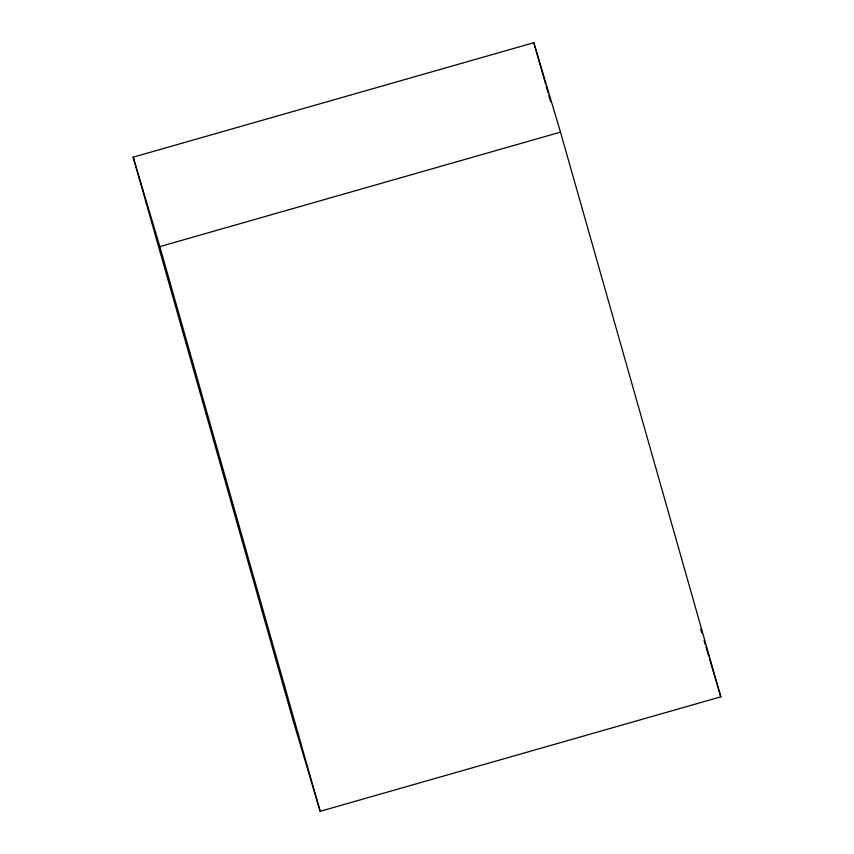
<?xml version="1.0" encoding="UTF-8"?>
<svg xmlns="http://www.w3.org/2000/svg" width="854" height="854" viewBox="0 0 854 854"><rect width="100%" height="100%" fill="white"/><g stroke="black" fill="none" stroke-linecap="round" stroke-linejoin="round"><path stroke-width="1.28" d="M133.181 157.179L533.825 42.7L560.491 132.135L720.819 696.821L320.175 811.3L293.509 721.865L133.181 157.179L159.837 246.614L320.175 811.3M159.837 246.614L560.491 132.135M700.632 629.11L701.774 632.942M704.059 640.607L705.201 644.439M705.97 646.99L708.628 655.936M709.396 658.487L720.819 696.821M533.825 42.7L545.492 83.767M546.218 86.339L548.044 92.755M548.77 95.317L550.595 101.733"/></g></svg>
